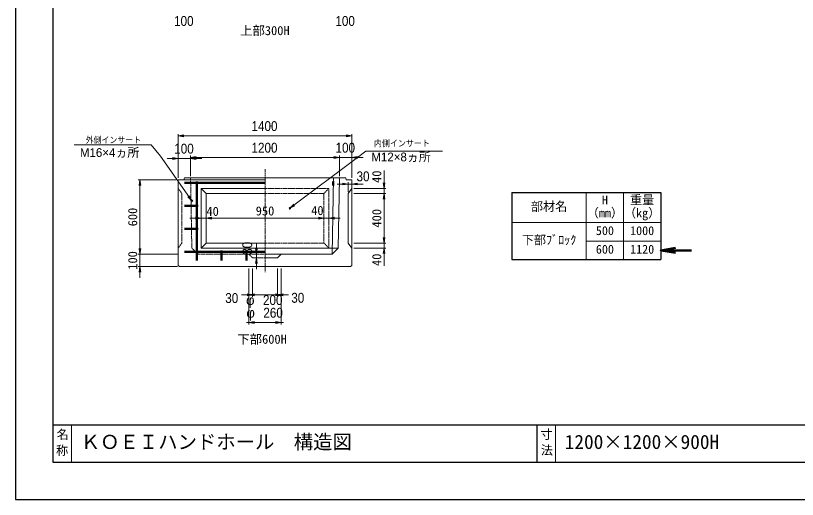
# Model space of a CAD drawing. Units: millimetres, scale not verified. Extents: x -210 to 210, y -148 to 148.
# Drawn here: x -210 to 0, y -148.5 to -18.5 of the extents above; entities that cross this region are included whole.
import ezdxf
from ezdxf.enums import TextEntityAlignment as Align

# ---------------------------------------------------------------- set-up
doc = ezdxf.new("R2010")
doc.units = ezdxf.units.MM
doc.linetypes.add('USER1', pattern=[12.95, 6.35, -3.175, 0.25, -3.175])
doc.linetypes.add('USER2', pattern=[4.7625, 3.175, -1.5875])
doc.layers.add('0-0', color=7, linetype='Continuous')
for name, color, linetype, lineweight in [('0-1_0', 5, 'Continuous', 25), ('0-2_dims', 2, 'Continuous', 13), ('0-4_pen2実線', 3, 'Continuous', 13), ('0-5_pen3実線', 7, 'Continuous', 18), ('0-6_pen4実線', 6, 'Continuous', 25), ('0-7_pen1一点', 4, 'USER1', 13), ('0-8_pen2破線', 3, 'USER2', 13), ('0-9_鉄筋１', 7, 'Continuous', 50), ('0-A_鉄筋２', 7, 'Continuous', 50), ('0-B_draw', 7, 'Continuous', 13)]:
    doc.layers.add(name, color=color, linetype=linetype, lineweight=lineweight)
doc.styles.add('ＭＳ ゴシック', font='')
doc.styles.add('ＭＳ Ｐゴシック', font='')
doc.styles.get('ＭＳ ゴシック').set_extended_font_data('MS Gothic')
doc.styles.get('ＭＳ Ｐゴシック').set_extended_font_data('MS PGothic')

# ---------------------------------------------------------------- blocks, each defined once
blk = doc.blocks.new('部分図 1')
at = {"layer": '0-1_0'}
blk.add_lwpolyline([(0, 0), (12600, 0), (12600, 8910), (0, 8910)], close=True, dxfattribs=at)
at = {"layer": '0-2_dims'}
for p, q in [((1310, 2592), (1310, 2946.21)), ((2710, 2931.21), (1310, 2931.21)), ((2710, 2592), (2710, 2946.21)), ((1310, 2749.17), (1220, 2749.17)), ((1310, 2592), (1310, 2764.17)), ((1310, 2749.17), (1410, 2749.17)), ((1410, 2607), (1410, 2771.67)), ((1410, 2607), (1410, 2764.17)), ((1410, 2756.67), (2610, 2756.67)), ((1410, 2749.17), (1500, 2749.17)), ((2610, 2756.67), (2520, 2756.67)), ((2610, 2607), (2610, 2771.67)), ((2610, 2607), (2610, 2771.67)), ((2610, 2756.67), (2710, 2756.67)), ((2710, 2592), (2710, 2771.67)), ((2710, 2756.67), (2800, 2756.67)), ((2680, 2543.11), (2590, 2543.11)), ((2680, 2479), (2680, 2558.11)), ((2680, 2543.11), (2710, 2543.11)), ((2710, 2522), (2710, 2558.11)), ((2710, 2543.11), (2800, 2543.11)), ((1940, 1977), (1940, 2067)), ((1940, 1977), (1955, 1977)), ((1940, 1947), (1940, 1977)), ((1925, 1947), (1955, 1947)), ((1940, 1947), (1940, 1857)), ((1880, 1862), (1880, 1634)), ((1880, 1862), (1880, 1411)), ((1910, 1862), (1910, 1634)), ((1910, 1862), (1910, 1634)), ((2110, 1862), (2110, 1634)), ((2110, 1862), (2110, 1634)), ((2140, 1862), (2140, 1411)), ((2140, 1862), (2140, 1634)), ((1910, 1649), (1820, 1649)), ((1910, 1649), (1880, 1649)), ((1910, 1649), (2110, 1649)), ((2110, 1649), (2200, 1649)), ((2110, 1649), (2140, 1649)), ((1880, 1426), (1860, 1426)), ((1880, 1426), (2140, 1426)), ((2140, 1426), (2160, 1426))]:
    blk.add_line(p, q, dxfattribs=at)
at = {"layer": '0-2_dims', "lineweight": 18}
for p, q in [((1092.76, 2858), (471.3, 2858)), ((2822.54, 2809), (3439.01, 2809)), ((2969, 2507), (2969, 2652)), ((1295, 2577), (987, 2577)), ((1002, 2577), (1002, 1977)), ((2725, 2507), (2984, 2507)), ((2725, 2467), (2984, 2467)), ((2725, 2467), (2984, 2467)), ((2969, 2507), (2969, 2467)), ((2969, 2467), (2969, 2377)), ((2969, 2467), (2969, 2067)), ((1495, 2267), (1495, 2282)), ((1535, 2267), (1535, 2282)), ((1535, 2267), (1535, 2282)), ((2485, 2267), (2485, 2282)), ((2485, 2267), (2485, 2282)), ((2525, 2267), (2525, 2282)), ((1495, 2267), (1405, 2267)), ((1495, 2267), (1535, 2267)), ((1535, 2267), (1625, 2267)), ((1535, 2267), (2485, 2267)), ((2485, 2267), (2395, 2267)), ((2485, 2267), (2525, 2267)), ((2525, 2267), (2615, 2267)), ((2969, 2067), (2969, 2157)), ((1002, 1977), (1002, 2067)), ((2725, 2067), (2984, 2067)), ((2725, 2067), (2984, 2067)), ((2725, 2027), (2984, 2027)), ((2969, 2067), (2969, 2027)), ((2969, 2027), (2969, 1882)), ((1295, 1977), (987, 1977)), ((1305, 1977), (987, 1977)), ((1002, 1977), (1002, 1877)), ((1305, 1877), (987, 1877)), ((1002, 1877), (1002, 1787))]:
    blk.add_line(p, q, dxfattribs=at)
at = {"layer": '0-2_dims', "lineweight": 50}
blk.add_line((5199.13, 2008.11), (5445.52, 2008.11), dxfattribs=at)
at = {"layer": '0-2_dims'}
for points in [[(1355, 2938.71), (1310, 2931.21), (1355, 2923.71)], [(2665, 2923.71), (2710, 2931.21), (2665, 2938.71)], [(1420, 2407), (1167.94, 2767.25), (1092.76, 2858)], [(2210, 2347), (2755, 2756.67), (2822.54, 2809)], [(1265, 2741.67), (1310, 2749.17), (1265, 2756.67)], [(1455, 2764.17), (1410, 2756.67), (1455, 2749.17)], [(1455, 2756.67), (1410, 2749.17), (1455, 2741.67)], [(2565, 2749.17), (2610, 2756.67), (2565, 2764.17)], [(2565, 2749.17), (2610, 2756.67), (2565, 2764.17)], [(2755, 2764.17), (2710, 2756.67), (2755, 2749.17)], [(2635, 2535.61), (2680, 2543.11), (2635, 2550.61)], [(2755, 2550.61), (2710, 2543.11), (2755, 2535.61)], [(1388.06, 2439.57), (1420, 2407), (1400.35, 2448.17)], [(2241.46, 2380.03), (2210, 2347), (2250.48, 2368.04)], [(1932.5, 2022), (1940, 1977), (1947.5, 2022)], [(1947.5, 1902), (1940, 1947), (1932.5, 1902)], [(1865, 1641.5), (1910, 1649), (1865, 1656.5)], [(1865, 1641.5), (1910, 1649), (1865, 1656.5)], [(1925, 1656.5), (1880, 1649), (1925, 1641.5)], [(2095, 1641.5), (2140, 1649), (2095, 1656.5)], [(2155, 1656.5), (2110, 1649), (2155, 1641.5)], [(2155, 1656.5), (2110, 1649), (2155, 1641.5)], [(1925, 1433.5), (1880, 1426), (1925, 1418.5)], [(2095, 1418.5), (2140, 1426), (2095, 1433.5)]]:
    blk.add_lwpolyline(points, dxfattribs=at)
at = {"layer": '0-2_dims', "lineweight": 18}
for points in [[(1009.5, 2532), (1002, 2577), (994.5, 2532)], [(2961.5, 2552), (2969, 2507), (2976.5, 2552)], [(2976.5, 2422), (2969, 2467), (2961.5, 2422)], [(2976.5, 2422), (2969, 2467), (2961.5, 2422)], [(1450, 2259.5), (1495, 2267), (1450, 2274.5)], [(1580, 2274.5), (1535, 2267), (1580, 2259.5)], [(1580, 2274.5), (1535, 2267), (1580, 2259.5)], [(2440, 2259.5), (2485, 2267), (2440, 2274.5)], [(2440, 2259.5), (2485, 2267), (2440, 2274.5)], [(2570, 2274.5), (2525, 2267), (2570, 2259.5)], [(2961.5, 2112), (2969, 2067), (2976.5, 2112)], [(2961.5, 2112), (2969, 2067), (2976.5, 2112)], [(994.5, 2022), (1002, 1977), (1009.5, 2022)], [(994.5, 2022), (1002, 1977), (1009.5, 2022)], [(2976.5, 1982), (2969, 2027), (2961.5, 1982)], [(1009.5, 1832), (1002, 1877), (994.5, 1832)]]:
    blk.add_lwpolyline(points, dxfattribs=at)
at = {"layer": '0-2_dims', "lineweight": 50}
blk.add_lwpolyline([(5319.13, 2028.11), (5199.13, 2008.11), (5319.13, 1988.11)], dxfattribs=at)
at = {"layer": '0-4_pen2実線'}
for centre, radius in [((1420, 2407), 8), ((2210, 2347), 6)]:
    blk.add_circle(centre, radius, dxfattribs=at)
at = {"layer": '0-5_pen3実線'}
for p, q in [((1360, 2592), (1355, 2577)), ((1360, 2592), (1355, 2577)), ((2010, 2592), (1360, 2592)), ((2010, 2592), (2660, 2592)), ((2561.08, 2592), (2550, 1977)), ((2660, 2592), (2665, 2577)), ((2660, 2592), (2665, 2577)), ((1310, 2577), (1310, 1887)), ((2010, 2577), (1310, 2577)), ((2710, 2577), (2665, 2577)), ((2710, 2577), (2665, 2577)), ((2710, 1887), (2710, 2577)), ((2710, 2507), (2680, 2467)), ((2680, 2467), (2680, 2067)), ((4599.13, 2473.49), (4599.13, 1933.49)), ((4899.13, 2473.49), (4899.13, 1933.49)), ((3999.13, 2233.49), (5199.13, 2233.49)), ((4599.13, 2083.49), (5199.13, 2083.49)), ((1495, 2027), (2600, 2027)), ((2680, 2067), (2710, 2027)), ((2010, 1977), (2550, 1977)), ((2010, 1977), (2550, 1977)), ((2110, 1947), (2140, 1977)), ((2010, 1947), (2110, 1947)), ((2010, 1947), (2110, 1947)), ((1310, 1887), (1320, 1877)), ((1320, 1877), (2700, 1877)), ((2710, 1887), (2700, 1877)), ((450, 600), (450, 300)), ((4350, 600), (4350, 300))]:
    blk.add_line(p, q, dxfattribs=at)
blk.add_lwpolyline([(2610, 2592), (2600, 2027), (2550, 1977)], dxfattribs=at)
at = {"layer": '0-6_pen4実線'}
for p, q in [((3999.13, 2473.49), (5199.13, 2473.49)), ((3999.13, 2473.49), (3999.13, 1933.49)), ((5199.13, 2473.49), (5199.13, 1933.49)), ((3999.13, 1933.49), (5199.13, 1933.49)), ((300, 600), (12300, 600)), ((4200, 600), (4200, 300))]:
    blk.add_line(p, q, dxfattribs=at)
blk.add_lwpolyline([(300, 300), (12300, 300), (12300, 8610), (300, 8610)], close=True, dxfattribs=at)
at = {"layer": '0-7_pen1一点'}
blk.add_line((2010, 2662), (2010, 1831.58), dxfattribs=at)
at = {"layer": '0-8_pen2破線'}
for p, q in [((1420, 2027), (1410, 2592)), ((1310, 2507), (1340, 2467)), ((2010, 2507), (2525, 2507)), ((2010, 2467), (2485, 2467)), ((2524, 2507), (2484, 2467)), ((2485, 2467), (2485, 2067)), ((2525, 2507), (2525, 2027)), ((1470, 1977), (1420, 2027)), ((2010, 2067), (2485, 2067)), ((2485, 2067), (2525, 2027)), ((1470, 1977), (2010, 1977)), ((1910, 1947), (1880, 1977)), ((1910, 1947), (2010, 1947))]:
    blk.add_line(p, q, dxfattribs=at)
blk.add_lwpolyline([(1340, 2467), (1340, 2067), (1310, 2027)], dxfattribs=at)
at = {"layer": '0-9_鉄筋１'}
for p, q in [((1460, 2562), (1460, 1967)), ((1460, 2552), (2010, 2552)), ((2560, 2562), (2560, 2532.29)), ((1460, 1997), (2010, 1997)), ((1660, 2007), (1660, 1967)), ((1860, 2007), (1860, 1967))]:
    blk.add_line(p, q, dxfattribs=at)
at = {"layer": '0-A_鉄筋２'}
for p, q in [((1460, 2552), (1360, 2552)), ((2560, 2552), (2560.35, 2552)), ((1360, 2367), (1470, 2367)), ((1360, 2182), (1470, 2182)), ((1460, 1997), (1360, 1997)), ((1460, 1967), (1460, 1927)), ((1660, 1967), (1660, 1927)), ((1860, 1967), (1860, 1927))]:
    blk.add_line(p, q, dxfattribs=at)
at = {"layer": '0-B_draw'}
for p, q in [((1495, 2507), (2010, 2507)), ((1495, 2507), (1535, 2467)), ((1495, 2507), (1495, 2027)), ((1535, 2467), (2010, 2467)), ((1535, 2467), (1535, 2067)), ((1535, 2067), (1495, 2027)), ((1535, 2067), (2010, 2067))]:
    blk.add_line(p, q, dxfattribs=at)
at = {"layer": '0-2_dims', "color": 7, "style": 'ＭＳ Ｐゴシック', "width": 0.9}
for s, height, p in [('100', 79.98, (1276.88, 3793.79)), ('100', 79.98, (2576.88, 3793.79)), ('1400', 79.98, (1900.91, 2946.21)), ('外側インサート', 50.68, (564.37, 2858)), ('内側インサート', 51.2, (2887.38, 2830.21)), ('100', 79.98, (1278.18, 2764.17)), ('1200', 79.98, (1900.91, 2771.67)), ('100', 79.98, (2578.18, 2771.67)), ('30', 79.98, (2747.24, 2541.07)), ('30', 79.98, (1689.45, 1559.45)), ('200', 79.98, (1993.36, 1543.45)), ('30', 79.98, (2221.45, 1561.45)), ('260', 79.98, (1996.36, 1441))]:
    blk.add_text(s, height=height, dxfattribs=at).set_placement(p, align=Align.BOTTOM_LEFT)
at = {"layer": '0-2_dims', "color": 7}
for s, height, style, p in [('M16×4ヵ所', 70.81, 'ＭＳ Ｐゴシック', (518, 2740)), ('M12×8ヵ所', 70.81, 'ＭＳ Ｐゴシック', (2866.81, 2704.37)), ('40', 73.31, 'ＭＳ ゴシック', (1538, 2264)), ('950', 73.31, 'ＭＳ ゴシック', (1935, 2267.5)), ('40', 73.31, 'ＭＳ ゴシック', (2382, 2271)), ('φ', 79.98, 'ＭＳ Ｐゴシック', (1857, 1543.45)), ('φ', 79.98, 'ＭＳ Ｐゴシック', (1860, 1441))]:
    blk.add_text(s, height=height, dxfattribs=dict(at, style=style)).set_placement(p, align=Align.BOTTOM_LEFT)
at = {"layer": '0-2_dims', "color": 7, "style": 'ＭＳ ゴシック'}
for s, p in [('40', (2968.5, 2552)), ('600', (1001.5, 2202)), ('400', (2968.5, 2192)), ('100', (1001.5, 1852)), ('40', (2968.5, 1882))]:
    blk.add_text(s, height=73.31, rotation=90, dxfattribs=at).set_placement(p, align=Align.BOTTOM_LEFT)
at = {"layer": '0-2_dims', "color": 7, "style": 'ＭＳ Ｐゴシック', "width": 0.9}
blk.add_text('30', height=79.98, rotation=90, dxfattribs=at).set_placement((1930.55, 1972.45), align=Align.BOTTOM_LEFT)
at = {"layer": '0-5_pen3実線', "style": 'ＭＳ ゴシック'}
for s, height, p in [('上部300H', 73.31, (1808.69, 3721.88)), ('重量', 71.47, (4951.65, 2357.25)), ('部材名', 71.47, (4152.9, 2304.75)), ('H', 71.47, (4724.76, 2357.24)), ('（mm）', 71.49, (4602.86, 2252.23)), ('（kg）', 71.49, (4902.86, 2252.23)), ('500', 71.47, (4676.02, 2109.75)), ('1000', 71.47, (4951.64, 2109.74)), ('下部ﾌﾞﾛｯｸ', 71.48, (4079.77, 2034.74)), ('600', 71.48, (4676.01, 1959.74)), ('1120', 71.47, (4951.64, 1959.74)), ('下部600H', 73.31, (1786, 1233)), ('名', 71.47, (330.86, 466.05)), ('寸', 71.38, (4229.1, 466.63)), ('ＫＯＥＩハンドホール\u3000構造図', 114.4, (525, 372)), ('1200×1200×900H', 114.4, (4425, 372.01)), ('法', 71.44, (4232.55, 339.37)), ('称', 71.43, (325.72, 337.31))]:
    blk.add_text(s, height=height, dxfattribs=at).set_placement(p, align=Align.BOTTOM_LEFT)

msp = doc.modelspace()

# ---------------------------------------------------------------- block references
at = {"layer": '0-0', "xscale": 0.03333333, "yscale": 0.03333333}
msp.add_blockref('部分図 1', (-210, -148.5), dxfattribs=at)

doc.saveas('drawing.dxf')
